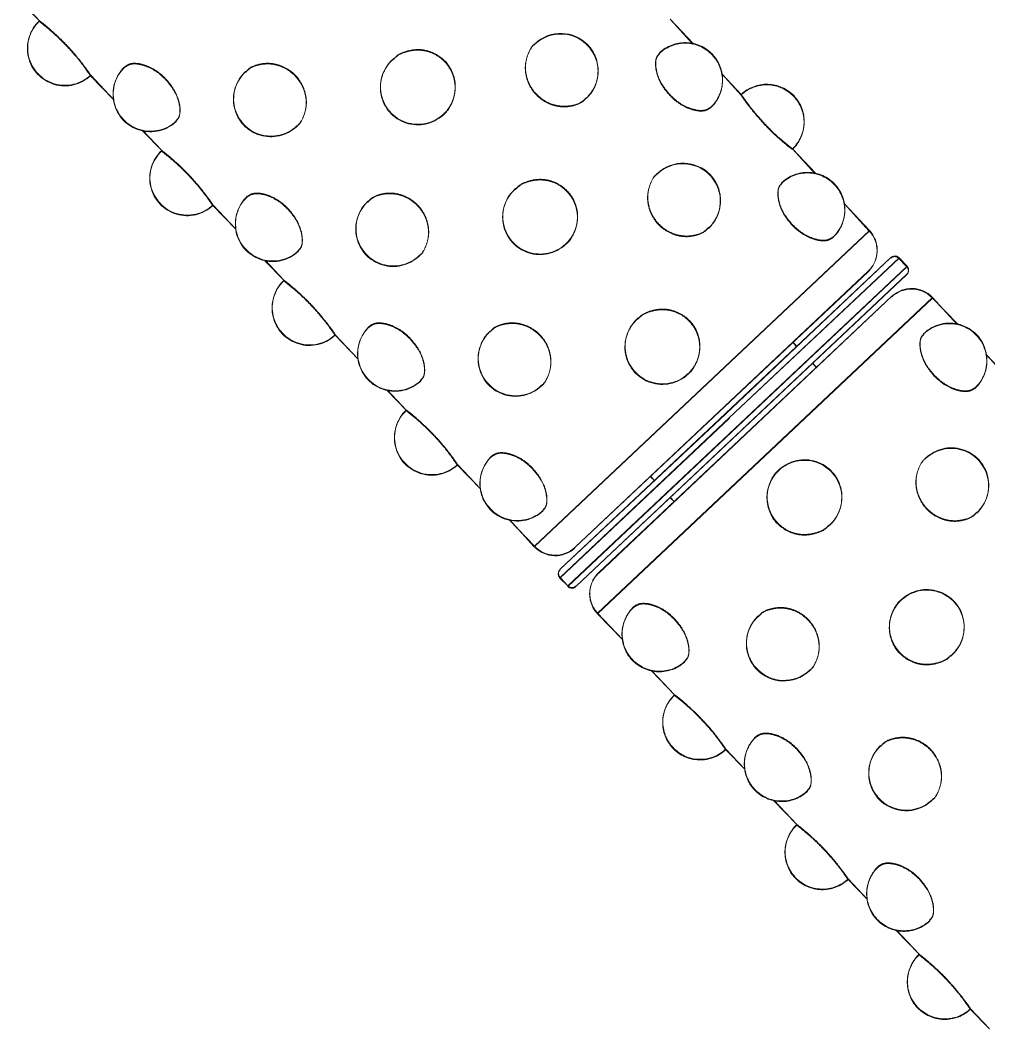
# Model space of a CAD drawing. Header units: millimetres. Extents: x -71377 to 516042, y -145869 to 441446.
# Drawn here: x 217576.1 to 217744.5, y 147113.2 to 147288.5 of the extents above; entities that cross this region are included whole.
import ezdxf

# ---------------------------------------------------------------- set-up
doc = ezdxf.new("R2010")
doc.units = ezdxf.units.MM
doc.header["$LTSCALE"] = 1000
doc.linetypes.add('IMPORT-DASHEDX2 _4_', pattern=[152.4, 101.6, -50.8])
doc.layers.add('05', color=5, linetype='IMPORT-DASHEDX2 _4_', lineweight=5)
doc.layers.add('조경라인_dwg', color=8, linetype='Continuous', lineweight=5)

# ---------------------------------------------------------------- blocks, each defined once
blk = doc.blocks.new('조경라인_dwg-6847807-지반층 배치도')
at = {"layer": '05', "flags": 128}
for points in [[(217576.14, 147291.85), (217579.48, 147288.45), (217576.17, 147291.96)], [(217693.1, 147284.39), (217689.14, 147288.74), (217693.13, 147284.5)], [(217588.36, 147278.88), (217592.39, 147274.75), (217588.4, 147278.99)], [(217701.45, 147275.53), (217698.18, 147279.15), (217701.48, 147275.64)], [(217597.4, 147269.29), (217600.74, 147265.89), (217597.43, 147269.4)], [(217714.36, 147261.83), (217710.4, 147266.18), (217714.39, 147261.94)], [(217609.63, 147256.32), (217613.65, 147252.19), (217609.66, 147256.43)], [(217661.22, 147201.72), (217665.52, 147197.01), (217723.74, 147251.88), (217719.44, 147256.59), (217723.77, 147251.99), (217665.55, 147197.12), (217661.19, 147201.61)], [(217618.66, 147246.73), (217622, 147243.33), (217618.7, 147246.84)], [(217671.36, 147190.23), (217730.31, 147245.78), (217728.94, 147247.24), (217699.46, 147219.46), (217728.91, 147247.12), (217730.28, 147245.67), (217671.33, 147190.11)], [(217723.53, 147244.81), (217672.62, 147196.91), (217723.56, 147244.92)], [(217730.24, 147244.26), (217672.78, 147190.18), (217730.27, 147244.37)], [(217739.08, 147235.74), (217734.72, 147240.23), (217676.5, 147185.36), (217680.86, 147180.88), (217676.53, 147185.48), (217734.75, 147240.34), (217739.05, 147235.63)], [(217676.71, 147192.43), (217727.68, 147240.55), (217676.74, 147192.54)], [(217630.89, 147233.76), (217634.91, 147229.63), (217630.92, 147233.87)], [(217711.12, 147231.73), (217710.46, 147232.57), (217711.15, 147231.85)], [(217714.55, 147228.1), (217713.89, 147228.94), (217714.58, 147228.21)], [(217748.09, 147226.04), (217744.13, 147230.39), (217748.12, 147226.15)], [(217639.93, 147224.17), (217643.26, 147220.77), (217639.96, 147224.28)], [(217699.43, 147219.35), (217669.96, 147191.57), (217671.36, 147190.23), (217669.99, 147191.68), (217699.46, 147219.46)], [(217652.15, 147211.2), (217656.17, 147207.07), (217652.18, 147211.31)], [(217685.69, 147209.14), (217686.41, 147208.53), (217685.72, 147209.26)], [(217689.12, 147205.5), (217689.84, 147204.89), (217689.15, 147205.62)], [(217685.88, 147175.41), (217689.9, 147171.28), (217685.91, 147175.52)], [(217698.79, 147161.71), (217702.12, 147158.32), (217698.82, 147161.82)], [(217707.14, 147152.85), (217711.16, 147148.72), (217707.17, 147152.96)], [(217720.05, 147139.15), (217723.39, 147135.76), (217720.08, 147139.26)], [(217728.4, 147130.29), (217732.42, 147126.16), (217728.43, 147130.4)], [(217741.31, 147116.59), (217744.65, 147113.2), (217741.34, 147116.7)]]:
    blk.add_lwpolyline(points, dxfattribs=at)
blk.add_lwpolyline([(217698.75, 147220.08), (217727.52, 147247.28), (217698.78, 147220.19), (217670.03, 147193.1)], close=True, dxfattribs=at)
at = {"layer": '05'}
for centre, radius, start, end in [((217583.91, 147283.61), 6.5, 133.2337, 313.3112), ((217583.94, 147283.72), 6.5, 133.2337, 313.3112), ((217670.09, 147279.64), 6.5, 43.3028, 132.8316), ((217670.12, 147279.75), 6.5, 43.3028, 132.8316), ((217670.09, 147279.64), 6.5, 313.2917, 43.3028), ((217670.12, 147279.75), 6.5, 313.2917, 43.3028), ((217691.72, 147278.04), 6.5, 43.3028, 133.482), ((217691.75, 147278.15), 6.5, 43.3028, 133.482), ((217645.25, 147276.84), 6.5, 130.3975, 312.5379), ((217645.28, 147276.95), 6.5, 130.3975, 312.5379), ((217645.28, 147276.95), 6.5, 312.5379, 43.3028), ((217691.72, 147278.04), 6.5, 313.2439, 43.3028), ((217691.75, 147278.15), 6.5, 313.2439, 43.3028), ((217598.78, 147275.64), 6.5, 133.1624, 313.5434), ((217598.81, 147275.75), 6.5, 133.1624, 313.5434), ((217619.75, 147274.88), 6.5, 133.1087, 313.1395), ((217645.25, 147276.84), 6.5, 312.5379, 43.3028), ((217619.72, 147274.77), 6.5, 133.1087, 313.1395), ((217705.91, 147270.8), 6.5, 43.3028, 133.463), ((217705.94, 147270.91), 6.5, 43.3028, 133.463), ((217705.91, 147270.8), 6.5, 313.2848, 43.3028), ((217705.94, 147270.91), 6.5, 313.2848, 43.3028), ((217605.17, 147261.05), 6.5, 133.2337, 313.3112), ((217605.2, 147261.16), 6.5, 133.2337, 313.3112), ((217691.35, 147257.08), 6.5, 43.3028, 132.8316), ((217691.39, 147257.19), 6.5, 43.3028, 132.8316), ((217713.01, 147255.59), 6.5, 43.3028, 133.482), ((217691.35, 147257.08), 6.5, 313.2917, 43.3028), ((217691.39, 147257.19), 6.5, 313.2917, 43.3028), ((217712.98, 147255.48), 6.5, 43.3028, 133.482), ((217666.51, 147254.28), 6.5, 130.3975, 312.5379), ((217666.54, 147254.39), 6.5, 130.3975, 312.5379), ((217666.51, 147254.28), 6.5, 312.5379, 43.3028), ((217666.54, 147254.39), 6.5, 312.5379, 43.3028), ((217712.98, 147255.48), 6.5, 313.2439, 43.3028), ((217713.01, 147255.59), 6.5, 313.2439, 43.3028), ((217620.04, 147253.08), 6.5, 133.1624, 313.5434), ((217620.07, 147253.19), 6.5, 133.1624, 313.5434), ((217640.98, 147252.21), 6.5, 133.1087, 313.1395), ((217641.02, 147252.32), 6.5, 133.1087, 313.1395), ((217720.1, 147248.45), 5, 313.3028, 43.3028), ((217720.13, 147248.56), 5, 313.3028, 43.3028), ((217728.18, 147246.44), 1, 43.3028, 133.3028), ((217728.21, 147246.55), 1, 43.3028, 133.3028), ((217729.55, 147244.98), 1, 313.3028, 43.3028), ((217729.58, 147245.1), 1, 313.3028, 43.3028), ((217626.43, 147238.49), 6.5, 133.2337, 313.3112), ((217626.46, 147238.6), 6.5, 133.2337, 313.3112), ((217731.08, 147236.8), 5, 43.3028, 133.3028), ((217731.11, 147236.91), 5, 43.3028, 133.3028), ((217687.77, 147231.72), 6.5, 130.3975, 312.5379), ((217687.8, 147231.83), 6.5, 130.3975, 312.5379), ((217687.77, 147231.72), 6.5, 312.5379, 43.3028), ((217687.8, 147231.83), 6.5, 312.5379, 43.3028), ((217737.67, 147229.28), 6.5, 313.1624, 133.5434), ((217737.71, 147229.39), 6.5, 313.1624, 133.5434), ((217641.3, 147230.52), 6.5, 133.1624, 313.5434), ((217641.33, 147230.63), 6.5, 133.1624, 313.5434), ((217662.24, 147229.65), 6.5, 133.1087, 313.1395), ((217662.28, 147229.76), 6.5, 133.1087, 313.1395), ((217647.69, 147215.93), 6.5, 133.2337, 313.3112), ((217647.72, 147216.04), 6.5, 133.2337, 313.3112), ((217737.99, 147207.59), 6.5, 313.1087, 133.1395), ((217738.02, 147207.71), 6.5, 313.1087, 133.1395), ((217662.56, 147207.96), 6.5, 133.1624, 313.5434), ((217662.6, 147208.07), 6.5, 133.1624, 313.5434), ((217712.46, 147205.52), 6.5, 310.3975, 132.5379), ((217712.5, 147205.63), 6.5, 310.3975, 132.5379), ((217712.46, 147205.52), 6.5, 132.5379, 223.3028), ((217712.5, 147205.63), 6.5, 132.5379, 223.3028), ((217669.16, 147200.44), 5, 223.3028, 313.3028), ((217669.19, 147200.55), 5, 223.3028, 313.3028), ((217670.69, 147192.26), 1, 133.3028, 223.3028), ((217670.72, 147192.37), 1, 133.3028, 223.3028), ((217680.13, 147188.79), 5, 133.3028, 223.3028), ((217680.17, 147188.9), 5, 133.3028, 223.3028), ((217672.09, 147190.91), 1, 223.3028, 313.3028), ((217672.06, 147190.8), 1, 223.3028, 313.3028), ((217733.73, 147182.96), 6.5, 310.3975, 132.5379), ((217733.76, 147183.07), 6.5, 310.3975, 132.5379), ((217733.73, 147182.96), 6.5, 132.5379, 223.3028), ((217733.76, 147183.07), 6.5, 132.5379, 223.3028), ((217687.25, 147181.76), 6.5, 133.2439, 223.3028), ((217687.29, 147181.87), 6.5, 133.2439, 223.3028), ((217708.88, 147180.16), 6.5, 133.2917, 223.3028), ((217708.91, 147180.27), 6.5, 133.2917, 223.3028), ((217687.25, 147181.76), 6.5, 223.3028, 313.482), ((217687.29, 147181.87), 6.5, 223.3028, 313.482), ((217708.88, 147180.16), 6.5, 223.3028, 312.8316), ((217708.91, 147180.27), 6.5, 223.3028, 312.8316), ((217694.33, 147166.44), 6.5, 133.2848, 223.3028), ((217694.36, 147166.55), 6.5, 133.2848, 223.3028), ((217708.52, 147159.2), 6.5, 133.2439, 223.3028), ((217708.55, 147159.31), 6.5, 133.2439, 223.3028), ((217694.36, 147166.55), 6.5, 223.3028, 313.463), ((217730.14, 147157.6), 6.5, 133.2917, 223.3028), ((217730.18, 147157.71), 6.5, 133.2917, 223.3028), ((217694.33, 147166.44), 6.5, 223.3028, 313.463), ((217708.52, 147159.2), 6.5, 223.3028, 313.482), ((217708.55, 147159.31), 6.5, 223.3028, 313.482), ((217730.14, 147157.6), 6.5, 223.3028, 312.8316), ((217730.18, 147157.71), 6.5, 223.3028, 312.8316), ((217715.59, 147143.88), 6.5, 133.2848, 223.3028), ((217715.62, 147143.99), 6.5, 133.2848, 223.3028), ((217729.78, 147136.64), 6.5, 133.2439, 223.3028), ((217729.81, 147136.75), 6.5, 133.2439, 223.3028), ((217715.59, 147143.88), 6.5, 223.3028, 313.463), ((217715.62, 147143.99), 6.5, 223.3028, 313.463), ((217729.81, 147136.75), 6.5, 223.3028, 313.482), ((217729.78, 147136.64), 6.5, 223.3028, 313.482), ((217736.85, 147121.32), 6.5, 133.2848, 223.3028), ((217736.88, 147121.43), 6.5, 133.2848, 223.3028), ((217736.85, 147121.32), 6.5, 223.3028, 313.463), ((217736.88, 147121.43), 6.5, 223.3028, 313.463)]:
    blk.add_arc(centre, radius, start, end, dxfattribs=at)
for points, knots in [([(217579.54, 147288.4), (217579.53, 147288.41), (217579.45, 147288.47), (217579.92, 147288.11), (217580.89, 147287.34), (217582.25, 147286.15), (217583.79, 147284.67), (217585.3, 147283.04), (217586.61, 147281.46), (217587.62, 147280.1), (217588.21, 147279.26), (217588.46, 147278.89), (217588.39, 147278.99), (217588.39, 147279)], [0, 0, 0, 0, 0.035456, 0.141436, 0.247664, 0.35461, 0.461928, 0.569063, 0.67605, 0.783254, 0.890544, 0.997322, 1, 1, 1, 1]), ([(217579.51, 147288.29), (217579.49, 147288.3), (217579.42, 147288.36), (217579.89, 147288), (217580.85, 147287.22), (217582.22, 147286.03), (217583.75, 147284.56), (217585.26, 147282.93), (217586.58, 147281.35), (217587.59, 147279.99), (217588.18, 147279.15), (217588.43, 147278.78), (217588.36, 147278.88), (217588.36, 147278.89)], [0, 0, 0, 0, 0.035456, 0.141436, 0.247664, 0.35461, 0.461928, 0.569063, 0.67605, 0.783254, 0.890544, 0.997322, 1, 1, 1, 1]), ([(217641.08, 147281.75), (217641.16, 147281.85), (217641.73, 147282.48), (217643.25, 147283.11), (217645.39, 147283.46), (217647.56, 147283.03), (217649.48, 147281.91), (217650.92, 147280.22), (217651.73, 147278.16), (217651.82, 147275.94), (217651.12, 147273.88), (217650.31, 147272.52), (217649.67, 147272.09), (217649.63, 147272.06)], [0, 0, 0, 0, 0.01932, 0.126578, 0.234089, 0.342324, 0.450936, 0.559364, 0.667642, 0.776139, 0.884725, 0.99279, 1, 1, 1, 1]), ([(217641.11, 147281.86), (217641.2, 147281.96), (217641.77, 147282.59), (217643.28, 147283.22), (217645.42, 147283.57), (217647.59, 147283.14), (217649.51, 147282.02), (217650.95, 147280.34), (217651.76, 147278.28), (217651.85, 147276.05), (217651.16, 147273.99), (217650.34, 147272.63), (217649.7, 147272.2), (217649.66, 147272.18)], [0, 0, 0, 0, 0.01932, 0.126578, 0.234089, 0.342324, 0.450936, 0.559364, 0.667642, 0.776139, 0.884725, 0.99279, 1, 1, 1, 1]), ([(217674.49, 147274.96), (217674.35, 147274.8), (217673.82, 147274.18), (217672.35, 147273.59), (217670.31, 147273.36), (217668.2, 147273.84), (217666.31, 147274.98), (217664.86, 147276.67), (217664.02, 147278.7), (217663.86, 147280.85), (217664.42, 147282.79), (217665.1, 147284.03), (217665.66, 147284.37), (217665.69, 147284.39)], [0, 0, 0, 0, 0.0350087, 0.1406994, 0.2466396, 0.3532935, 0.4603193, 0.5671628, 0.6738592, 0.7807709, 0.8877713, 0.9942564, 1, 1, 1, 1]), ([(217674.52, 147275.07), (217674.38, 147274.91), (217673.85, 147274.29), (217672.38, 147273.7), (217670.34, 147273.47), (217668.23, 147273.96), (217666.34, 147275.1), (217664.89, 147276.78), (217664.05, 147278.81), (217663.89, 147280.96), (217664.45, 147282.9), (217665.14, 147284.14), (217665.69, 147284.49), (217665.72, 147284.5)], [0, 0, 0, 0, 0.0350087, 0.1406994, 0.2466396, 0.3532935, 0.4603193, 0.5671628, 0.6738592, 0.7807709, 0.8877713, 0.9942564, 1, 1, 1, 1]), ([(217689.03, 147275.5), (217688.56, 147276.06), (217687.63, 147277.19), (217686.8, 147279.09), (217686.51, 147280.81), (217686.69, 147282.12), (217687.13, 147282.53), (217687.31, 147282.7)], [0, 0, 0, 0, 0.214514, 0.429014, 0.643862, 0.858483, 1, 1, 1, 1]), ([(217689.06, 147275.61), (217688.6, 147276.18), (217687.66, 147277.3), (217686.83, 147279.2), (217686.55, 147280.93), (217686.72, 147282.23), (217687.16, 147282.65), (217687.34, 147282.81)], [0, 0, 0, 0, 0.214514, 0.429014, 0.643862, 0.858483, 1, 1, 1, 1]), ([(217594.34, 147280.37), (217594.64, 147280.57), (217595.26, 147280.98), (217596.79, 147280.95), (217598.55, 147280.39), (217600.2, 147279.41), (217601.1, 147278.54), (217601.47, 147278.18)], [0, 0, 0, 0, 0.204872, 0.417468, 0.631347, 0.84637, 1, 1, 1, 1]), ([(217594.37, 147280.48), (217594.67, 147280.68), (217595.29, 147281.09), (217596.82, 147281.06), (217598.58, 147280.5), (217600.23, 147279.52), (217601.13, 147278.65), (217601.5, 147278.29)], [0, 0, 0, 0, 0.204872, 0.417468, 0.631347, 0.84637, 1, 1, 1, 1]), ([(217615.34, 147279.46), (217615.47, 147279.61), (217616, 147280.23), (217617.47, 147280.81), (217619.5, 147281.05), (217621.62, 147280.56), (217623.5, 147279.42), (217624.95, 147277.74), (217625.79, 147275.71), (217625.96, 147273.55), (217625.39, 147271.62), (217624.72, 147270.39), (217624.18, 147270.04), (217624.16, 147270.03)], [0, 0, 0, 0, 0.0342897, 0.140274, 0.2465074, 0.3534563, 0.4607783, 0.5679173, 0.6749089, 0.7821161, 0.8894127, 0.9961924, 1, 1, 1, 1]), ([(217615.37, 147279.57), (217615.5, 147279.72), (217616.03, 147280.34), (217617.5, 147280.93), (217619.53, 147281.16), (217621.65, 147280.67), (217623.54, 147279.53), (217624.99, 147277.85), (217625.82, 147275.82), (217625.99, 147273.66), (217625.43, 147271.73), (217624.75, 147270.5), (217624.21, 147270.16), (217624.19, 147270.14)], [0, 0, 0, 0, 0.0342897, 0.140274, 0.2465074, 0.3534563, 0.4607783, 0.5679173, 0.6749089, 0.7821161, 0.8894127, 0.9961924, 1, 1, 1, 1]), ([(217601.47, 147278.18), (217601.94, 147277.61), (217602.87, 147276.49), (217603.7, 147274.59), (217603.99, 147272.86), (217603.81, 147271.56), (217603.37, 147271.15), (217603.19, 147270.98)], [0, 0, 0, 0, 0.214547, 0.429077, 0.64396, 0.858612, 1, 1, 1, 1]), ([(217601.5, 147278.29), (217601.97, 147277.73), (217602.9, 147276.6), (217603.73, 147274.7), (217604.02, 147272.98), (217603.84, 147271.67), (217603.4, 147271.26), (217603.22, 147271.09)], [0, 0, 0, 0, 0.214547, 0.429077, 0.64396, 0.858612, 1, 1, 1, 1]), ([(217696.17, 147273.31), (217695.86, 147273.11), (217695.24, 147272.7), (217693.71, 147272.73), (217691.95, 147273.29), (217690.3, 147274.27), (217689.41, 147275.14), (217689.03, 147275.5)], [0, 0, 0, 0, 0.2060291, 0.4183154, 0.6318824, 0.8465929, 1, 1, 1, 1]), ([(217696.2, 147273.42), (217695.89, 147273.22), (217695.28, 147272.81), (217693.74, 147272.84), (217691.98, 147273.4), (217690.33, 147274.38), (217689.44, 147275.25), (217689.06, 147275.61)], [0, 0, 0, 0, 0.2060291, 0.4183154, 0.6318824, 0.8465929, 1, 1, 1, 1]), ([(217705.52, 147270.43), (217705.03, 147270.97), (217704.05, 147272.05), (217702.84, 147273.58), (217701.97, 147274.77), (217701.5, 147275.46), (217701.5, 147275.46), (217701.5, 147275.46)], [0, 0, 0, 0, 0.2143509, 0.4286887, 0.6433732, 0.8578302, 1, 1, 1, 1]), ([(217705.56, 147270.55), (217705.07, 147271.09), (217704.08, 147272.16), (217702.87, 147273.7), (217702, 147274.88), (217701.53, 147275.57), (217701.53, 147275.57), (217701.53, 147275.57)], [0, 0, 0, 0, 0.2143509, 0.4286887, 0.6433732, 0.8578302, 1, 1, 1, 1]), ([(217710.36, 147266.07), (217710.31, 147266.11), (217710.21, 147266.19), (217709.35, 147266.86), (217708.11, 147267.91), (217706.75, 147269.16), (217705.89, 147270.06), (217705.52, 147270.43)], [0, 0, 0, 0, 0.206804, 0.418885, 0.632242, 0.846743, 1, 1, 1, 1]), ([(217710.39, 147266.18), (217710.34, 147266.22), (217710.24, 147266.3), (217709.38, 147266.97), (217708.15, 147268.02), (217706.78, 147269.27), (217705.92, 147270.17), (217705.56, 147270.55)], [0, 0, 0, 0, 0.206804, 0.418885, 0.632242, 0.846743, 1, 1, 1, 1]), ([(217600.77, 147265.73), (217600.76, 147265.74), (217600.68, 147265.8), (217601.15, 147265.44), (217602.12, 147264.66), (217603.48, 147263.47), (217605.02, 147262), (217606.53, 147260.37), (217607.84, 147258.79), (217608.85, 147257.43), (217609.44, 147256.59), (217609.69, 147256.22), (217609.62, 147256.32), (217609.62, 147256.33)], [0, 0, 0, 0, 0.035456, 0.141436, 0.247664, 0.35461, 0.461928, 0.569063, 0.67605, 0.783254, 0.890544, 0.997322, 1, 1, 1, 1]), ([(217600.81, 147265.84), (217600.79, 147265.85), (217600.72, 147265.91), (217601.19, 147265.55), (217602.15, 147264.78), (217603.52, 147263.59), (217605.05, 147262.11), (217606.56, 147260.48), (217607.87, 147258.9), (217608.89, 147257.54), (217609.48, 147256.7), (217609.72, 147256.33), (217609.65, 147256.43), (217609.65, 147256.44)], [0, 0, 0, 0, 0.035456, 0.141436, 0.247664, 0.35461, 0.461928, 0.569063, 0.67605, 0.783254, 0.890544, 0.997322, 1, 1, 1, 1]), ([(217662.34, 147259.19), (217662.43, 147259.29), (217663, 147259.92), (217664.51, 147260.55), (217666.65, 147260.9), (217668.82, 147260.47), (217670.74, 147259.35), (217672.18, 147257.66), (217672.99, 147255.6), (217673.08, 147253.38), (217672.39, 147251.32), (217671.57, 147249.96), (217670.93, 147249.53), (217670.89, 147249.5)], [0, 0, 0, 0, 0.01932, 0.126578, 0.234089, 0.342324, 0.450937, 0.559364, 0.667642, 0.776139, 0.884725, 0.99279, 1, 1, 1, 1]), ([(217662.37, 147259.3), (217662.46, 147259.4), (217663.03, 147260.03), (217664.54, 147260.66), (217666.68, 147261.01), (217668.86, 147260.58), (217670.77, 147259.46), (217672.21, 147257.78), (217673.02, 147255.72), (217673.11, 147253.49), (217672.42, 147251.43), (217671.6, 147250.07), (217670.96, 147249.64), (217670.92, 147249.62)], [0, 0, 0, 0, 0.01932, 0.126578, 0.234089, 0.342324, 0.450937, 0.559364, 0.667642, 0.776139, 0.884725, 0.99279, 1, 1, 1, 1]), ([(217695.75, 147252.4), (217695.61, 147252.24), (217695.08, 147251.62), (217693.61, 147251.03), (217691.57, 147250.8), (217689.46, 147251.28), (217687.57, 147252.42), (217686.12, 147254.11), (217685.28, 147256.14), (217685.12, 147258.29), (217685.68, 147260.23), (217686.37, 147261.47), (217686.92, 147261.81), (217686.95, 147261.83)], [0, 0, 0, 0, 0.035009, 0.140699, 0.24664, 0.353293, 0.460319, 0.567163, 0.673859, 0.780771, 0.887771, 0.994256, 1, 1, 1, 1]), ([(217695.78, 147252.51), (217695.65, 147252.35), (217695.11, 147251.73), (217693.64, 147251.14), (217691.61, 147250.91), (217689.49, 147251.4), (217687.6, 147252.54), (217686.15, 147254.22), (217685.32, 147256.25), (217685.15, 147258.4), (217685.71, 147260.34), (217686.4, 147261.58), (217686.95, 147261.93), (217686.98, 147261.94)], [0, 0, 0, 0, 0.035009, 0.140699, 0.24664, 0.353293, 0.460319, 0.567163, 0.673859, 0.780771, 0.887771, 0.994256, 1, 1, 1, 1]), ([(217615.63, 147257.92), (217615.94, 147258.12), (217616.55, 147258.53), (217618.09, 147258.5), (217619.84, 147257.94), (217621.49, 147256.96), (217622.39, 147256.09), (217622.76, 147255.73)], [0, 0, 0, 0, 0.204872, 0.417467, 0.631347, 0.84637, 1, 1, 1, 1]), ([(217636.63, 147257.01), (217636.76, 147257.16), (217637.3, 147257.78), (217638.76, 147258.37), (217640.8, 147258.6), (217642.91, 147258.11), (217644.8, 147256.97), (217646.25, 147255.29), (217647.09, 147253.26), (217647.25, 147251.1), (217646.69, 147249.17), (217646.01, 147247.94), (217645.47, 147247.6), (217645.45, 147247.58)], [0, 0, 0, 0, 0.03429, 0.140274, 0.246507, 0.353456, 0.460778, 0.567917, 0.674909, 0.782116, 0.889413, 0.996192, 1, 1, 1, 1]), ([(217710.29, 147252.94), (217709.83, 147253.5), (217708.89, 147254.63), (217708.06, 147256.53), (217707.78, 147258.25), (217707.95, 147259.56), (217708.39, 147259.97), (217708.57, 147260.14)], [0, 0, 0, 0, 0.214514, 0.429014, 0.643862, 0.858483, 1, 1, 1, 1]), ([(217710.32, 147253.05), (217709.86, 147253.62), (217708.92, 147254.74), (217708.1, 147256.64), (217707.81, 147258.37), (217707.98, 147259.67), (217708.43, 147260.09), (217708.6, 147260.25)], [0, 0, 0, 0, 0.214514, 0.429014, 0.643862, 0.858483, 1, 1, 1, 1]), ([(217615.6, 147257.81), (217615.9, 147258.01), (217616.52, 147258.42), (217618.05, 147258.39), (217619.81, 147257.83), (217621.46, 147256.85), (217622.36, 147255.98), (217622.73, 147255.62)], [0, 0, 0, 0, 0.204872, 0.417467, 0.631347, 0.84637, 1, 1, 1, 1]), ([(217636.6, 147256.9), (217636.73, 147257.05), (217637.26, 147257.67), (217638.73, 147258.25), (217640.76, 147258.49), (217642.88, 147258), (217644.77, 147256.86), (217646.21, 147255.18), (217647.05, 147253.15), (217647.22, 147250.99), (217646.66, 147249.06), (217645.98, 147247.83), (217645.44, 147247.48), (217645.42, 147247.47)], [0, 0, 0, 0, 0.03429, 0.140274, 0.246507, 0.353456, 0.460778, 0.567917, 0.674909, 0.782116, 0.889413, 0.996192, 1, 1, 1, 1]), ([(217622.73, 147255.62), (217623.2, 147255.05), (217624.13, 147253.93), (217624.96, 147252.03), (217625.25, 147250.3), (217625.07, 147249), (217624.63, 147248.59), (217624.45, 147248.42)], [0, 0, 0, 0, 0.214547, 0.429077, 0.64396, 0.858612, 1, 1, 1, 1]), ([(217622.76, 147255.73), (217623.23, 147255.17), (217624.16, 147254.04), (217624.99, 147252.14), (217625.28, 147250.42), (217625.1, 147249.11), (217624.66, 147248.7), (217624.49, 147248.53)], [0, 0, 0, 0, 0.214547, 0.429077, 0.64396, 0.858612, 1, 1, 1, 1]), ([(217717.43, 147250.75), (217717.12, 147250.55), (217716.51, 147250.14), (217714.97, 147250.17), (217713.21, 147250.73), (217711.56, 147251.71), (217710.67, 147252.58), (217710.29, 147252.94)], [0, 0, 0, 0, 0.206029, 0.418315, 0.631882, 0.846593, 1, 1, 1, 1]), ([(217717.46, 147250.86), (217717.16, 147250.66), (217716.54, 147250.25), (217715, 147250.28), (217713.24, 147250.84), (217711.6, 147251.82), (217710.7, 147252.69), (217710.32, 147253.05)], [0, 0, 0, 0, 0.206029, 0.418315, 0.631882, 0.846593, 1, 1, 1, 1]), ([(217622.04, 147243.17), (217622.02, 147243.18), (217621.95, 147243.24), (217622.42, 147242.88), (217623.38, 147242.1), (217624.75, 147240.91), (217626.28, 147239.44), (217627.79, 147237.81), (217629.1, 147236.23), (217630.12, 147234.87), (217630.71, 147234.03), (217630.95, 147233.66), (217630.88, 147233.76), (217630.88, 147233.77)], [0, 0, 0, 0, 0.0354555, 0.1414363, 0.2476642, 0.3546095, 0.4619275, 0.569063, 0.67605, 0.7832536, 0.8905441, 0.9973218, 1, 1, 1, 1]), ([(217622.07, 147243.28), (217622.05, 147243.29), (217621.98, 147243.35), (217622.45, 147242.99), (217623.41, 147242.22), (217624.78, 147241.03), (217626.31, 147239.55), (217627.82, 147237.92), (217629.13, 147236.34), (217630.15, 147234.98), (217630.74, 147234.14), (217630.98, 147233.77), (217630.91, 147233.88), (217630.91, 147233.88)], [0, 0, 0, 0, 0.0354555, 0.1414363, 0.2476642, 0.3546095, 0.4619275, 0.569063, 0.67605, 0.7832536, 0.8905441, 0.9973218, 1, 1, 1, 1]), ([(217683.6, 147236.63), (217683.69, 147236.73), (217684.26, 147237.36), (217685.77, 147237.99), (217687.91, 147238.34), (217690.09, 147237.91), (217692, 147236.79), (217693.44, 147235.1), (217694.25, 147233.04), (217694.34, 147230.82), (217693.65, 147228.76), (217692.83, 147227.4), (217692.19, 147226.97), (217692.15, 147226.94)], [0, 0, 0, 0, 0.01932, 0.126578, 0.234089, 0.342324, 0.450936, 0.559364, 0.667642, 0.776139, 0.884725, 0.99279, 1, 1, 1, 1]), ([(217683.63, 147236.74), (217683.72, 147236.84), (217684.29, 147237.47), (217685.8, 147238.1), (217687.94, 147238.45), (217690.12, 147238.02), (217692.03, 147236.9), (217693.48, 147235.22), (217694.28, 147233.16), (217694.37, 147230.93), (217693.68, 147228.87), (217692.87, 147227.51), (217692.22, 147227.08), (217692.18, 147227.06)], [0, 0, 0, 0, 0.01932, 0.126578, 0.234089, 0.342324, 0.450936, 0.559364, 0.667642, 0.776139, 0.884725, 0.99279, 1, 1, 1, 1]), ([(217636.86, 147235.25), (217637.17, 147235.45), (217637.78, 147235.86), (217639.32, 147235.83), (217641.07, 147235.27), (217642.72, 147234.29), (217643.62, 147233.42), (217643.99, 147233.06)], [0, 0, 0, 0, 0.204872, 0.417468, 0.631347, 0.846369, 1, 1, 1, 1]), ([(217636.89, 147235.36), (217637.2, 147235.56), (217637.81, 147235.97), (217639.35, 147235.94), (217641.11, 147235.38), (217642.75, 147234.4), (217643.65, 147233.53), (217644.02, 147233.17)], [0, 0, 0, 0, 0.204872, 0.417468, 0.631347, 0.846369, 1, 1, 1, 1]), ([(217657.86, 147234.34), (217657.99, 147234.49), (217658.53, 147235.11), (217659.99, 147235.69), (217662.03, 147235.93), (217664.14, 147235.44), (217666.03, 147234.3), (217667.48, 147232.62), (217668.32, 147230.59), (217668.48, 147228.43), (217667.92, 147226.5), (217667.24, 147225.27), (217666.7, 147224.92), (217666.68, 147224.91)], [0, 0, 0, 0, 0.03429, 0.140274, 0.246507, 0.353456, 0.460778, 0.567917, 0.674909, 0.782116, 0.889413, 0.996192, 1, 1, 1, 1]), ([(217657.89, 147234.45), (217658.02, 147234.6), (217658.56, 147235.22), (217660.02, 147235.81), (217662.06, 147236.04), (217664.17, 147235.55), (217666.06, 147234.41), (217667.51, 147232.73), (217668.35, 147230.7), (217668.51, 147228.54), (217667.95, 147226.61), (217667.27, 147225.38), (217666.73, 147225.04), (217666.71, 147225.02)], [0, 0, 0, 0, 0.03429, 0.140274, 0.246507, 0.353456, 0.460778, 0.567917, 0.674909, 0.782116, 0.889413, 0.996192, 1, 1, 1, 1]), ([(217735.02, 147226.86), (217734.55, 147227.42), (217733.61, 147228.54), (217732.79, 147230.44), (217732.5, 147232.17), (217732.67, 147233.47), (217733.12, 147233.89), (217733.29, 147234.05)], [0, 0, 0, 0, 0.214546, 0.429078, 0.643959, 0.858612, 1, 1, 1, 1]), ([(217643.99, 147233.06), (217644.46, 147232.49), (217645.39, 147231.37), (217646.22, 147229.47), (217646.51, 147227.74), (217646.33, 147226.44), (217645.89, 147226.03), (217645.72, 147225.86)], [0, 0, 0, 0, 0.214547, 0.429077, 0.64396, 0.858612, 1, 1, 1, 1]), ([(217644.02, 147233.17), (217644.49, 147232.61), (217645.42, 147231.48), (217646.25, 147229.58), (217646.54, 147227.86), (217646.37, 147226.55), (217645.92, 147226.14), (217645.75, 147225.97)], [0, 0, 0, 0, 0.214547, 0.429077, 0.64396, 0.858612, 1, 1, 1, 1]), ([(217734.98, 147226.74), (217734.52, 147227.31), (217733.58, 147228.43), (217732.76, 147230.33), (217732.47, 147232.06), (217732.64, 147233.36), (217733.08, 147233.77), (217733.26, 147233.94)], [0, 0, 0, 0, 0.214546, 0.429078, 0.643959, 0.858612, 1, 1, 1, 1]), ([(217742.11, 147224.55), (217741.81, 147224.35), (217741.19, 147223.94), (217739.66, 147223.97), (217737.9, 147224.53), (217736.26, 147225.51), (217735.36, 147226.38), (217734.98, 147226.74)], [0, 0, 0, 0, 0.204873, 0.417468, 0.631346, 0.846369, 1, 1, 1, 1]), ([(217742.14, 147224.66), (217741.84, 147224.46), (217741.22, 147224.05), (217739.69, 147224.08), (217737.93, 147224.64), (217736.29, 147225.62), (217735.39, 147226.49), (217735.02, 147226.86)], [0, 0, 0, 0, 0.204873, 0.417468, 0.631346, 0.846369, 1, 1, 1, 1]), ([(217643.3, 147220.61), (217643.28, 147220.62), (217643.21, 147220.68), (217643.68, 147220.32), (217644.64, 147219.54), (217646.01, 147218.35), (217647.54, 147216.88), (217649.05, 147215.25), (217650.36, 147213.67), (217651.38, 147212.31), (217651.97, 147211.47), (217652.21, 147211.1), (217652.14, 147211.2), (217652.14, 147211.21)], [0, 0, 0, 0, 0.035456, 0.141436, 0.247664, 0.35461, 0.461928, 0.569063, 0.67605, 0.783254, 0.890544, 0.997322, 1, 1, 1, 1]), ([(217643.33, 147220.72), (217643.31, 147220.73), (217643.24, 147220.79), (217643.71, 147220.43), (217644.67, 147219.66), (217646.04, 147218.47), (217647.57, 147216.99), (217649.08, 147215.36), (217650.39, 147213.78), (217651.41, 147212.42), (217652, 147211.58), (217652.24, 147211.21), (217652.18, 147211.32), (217652.17, 147211.32)], [0, 0, 0, 0, 0.035456, 0.141436, 0.247664, 0.35461, 0.461928, 0.569063, 0.67605, 0.783254, 0.890544, 0.997322, 1, 1, 1, 1]), ([(217658.12, 147212.69), (217658.43, 147212.89), (217659.04, 147213.3), (217660.58, 147213.27), (217662.34, 147212.71), (217663.98, 147211.73), (217664.88, 147210.86), (217665.25, 147210.5)], [0, 0, 0, 0, 0.204872, 0.417468, 0.631346, 0.846369, 1, 1, 1, 1]), ([(217658.16, 147212.8), (217658.46, 147213), (217659.08, 147213.41), (217660.61, 147213.38), (217662.37, 147212.82), (217664.01, 147211.84), (217664.91, 147210.97), (217665.29, 147210.61)], [0, 0, 0, 0, 0.204872, 0.417468, 0.631346, 0.846369, 1, 1, 1, 1]), ([(217742.38, 147202.9), (217742.25, 147202.75), (217741.71, 147202.13), (217740.24, 147201.54), (217738.21, 147201.31), (217736.1, 147201.8), (217734.21, 147202.94), (217732.76, 147204.62), (217731.92, 147206.65), (217731.75, 147208.81), (217732.32, 147210.74), (217732.99, 147211.97), (217733.54, 147212.32), (217733.56, 147212.33)], [0, 0, 0, 0, 0.03429, 0.140273, 0.246506, 0.353455, 0.460777, 0.567917, 0.674909, 0.782116, 0.889413, 0.996192, 1, 1, 1, 1]), ([(217742.41, 147203.01), (217742.28, 147202.86), (217741.74, 147202.24), (217740.28, 147201.66), (217738.24, 147201.42), (217736.13, 147201.91), (217734.24, 147203.05), (217732.79, 147204.73), (217731.95, 147206.76), (217731.79, 147208.92), (217732.35, 147210.85), (217733.03, 147212.08), (217733.57, 147212.43), (217733.59, 147212.44)], [0, 0, 0, 0, 0.03429, 0.140273, 0.246506, 0.353455, 0.460777, 0.567917, 0.674909, 0.782116, 0.889413, 0.996192, 1, 1, 1, 1]), ([(217665.25, 147210.5), (217665.72, 147209.93), (217666.65, 147208.81), (217667.48, 147206.91), (217667.77, 147205.18), (217667.6, 147203.88), (217667.15, 147203.47), (217666.98, 147203.3)], [0, 0, 0, 0, 0.214547, 0.429077, 0.64396, 0.858612, 1, 1, 1, 1]), ([(217665.29, 147210.61), (217665.75, 147210.05), (217666.69, 147208.92), (217667.51, 147207.02), (217667.8, 147205.3), (217667.63, 147203.99), (217667.18, 147203.58), (217667.01, 147203.41)], [0, 0, 0, 0, 0.214547, 0.429077, 0.64396, 0.858612, 1, 1, 1, 1]), ([(217716.64, 147200.61), (217716.55, 147200.51), (217715.98, 147199.88), (217714.47, 147199.25), (217712.33, 147198.9), (217710.15, 147199.33), (217708.24, 147200.45), (217706.79, 147202.14), (217705.99, 147204.19), (217705.89, 147206.42), (217706.59, 147208.48), (217707.4, 147209.84), (217708.05, 147210.27), (217708.09, 147210.3)], [0, 0, 0, 0, 0.01932, 0.126578, 0.234089, 0.342324, 0.450936, 0.559364, 0.667642, 0.776139, 0.884725, 0.99279, 1, 1, 1, 1]), ([(217716.67, 147200.72), (217716.58, 147200.62), (217716.01, 147199.99), (217714.5, 147199.36), (217712.36, 147199.01), (217710.18, 147199.44), (217708.27, 147200.56), (217706.83, 147202.25), (217706.02, 147204.31), (217705.93, 147206.53), (217706.62, 147208.6), (217707.44, 147209.95), (217708.08, 147210.38), (217708.12, 147210.41)], [0, 0, 0, 0, 0.01932, 0.126578, 0.234089, 0.342324, 0.450936, 0.559364, 0.667642, 0.776139, 0.884725, 0.99279, 1, 1, 1, 1]), ([(217682.81, 147186.49), (217683.11, 147186.69), (217683.73, 147187.1), (217685.27, 147187.07), (217687.03, 147186.51), (217688.67, 147185.53), (217689.57, 147184.66), (217689.94, 147184.3)], [0, 0, 0, 0, 0.2060277, 0.4183141, 0.6318823, 0.8465929, 1, 1, 1, 1]), ([(217682.84, 147186.6), (217683.14, 147186.8), (217683.76, 147187.21), (217685.3, 147187.18), (217687.06, 147186.63), (217688.7, 147185.64), (217689.6, 147184.77), (217689.98, 147184.41)], [0, 0, 0, 0, 0.2060277, 0.4183141, 0.6318823, 0.8465929, 1, 1, 1, 1]), ([(217737.9, 147178.05), (217737.81, 147177.95), (217737.24, 147177.32), (217735.73, 147176.69), (217733.59, 147176.34), (217731.41, 147176.77), (217729.5, 147177.89), (217728.06, 147179.58), (217727.25, 147181.63), (217727.16, 147183.86), (217727.85, 147185.92), (217728.67, 147187.28), (217729.31, 147187.71), (217729.35, 147187.74)], [0, 0, 0, 0, 0.01932, 0.126578, 0.234089, 0.342324, 0.450937, 0.559364, 0.667642, 0.776139, 0.884725, 0.99279, 1, 1, 1, 1]), ([(217737.93, 147178.16), (217737.84, 147178.06), (217737.27, 147177.43), (217735.76, 147176.8), (217733.62, 147176.45), (217731.44, 147176.88), (217729.53, 147178), (217728.09, 147179.69), (217727.28, 147181.75), (217727.19, 147183.97), (217727.88, 147186.04), (217728.7, 147187.39), (217729.34, 147187.82), (217729.38, 147187.85)], [0, 0, 0, 0, 0.01932, 0.126578, 0.234089, 0.342324, 0.450937, 0.559364, 0.667642, 0.776139, 0.884725, 0.99279, 1, 1, 1, 1]), ([(217704.49, 147184.84), (217704.62, 147185), (217705.16, 147185.62), (217706.63, 147186.21), (217708.66, 147186.44), (217710.78, 147185.96), (217712.67, 147184.82), (217714.11, 147183.13), (217714.95, 147181.1), (217715.12, 147178.95), (217714.56, 147177.01), (217713.87, 147175.77), (217713.32, 147175.42), (217713.29, 147175.41)], [0, 0, 0, 0, 0.035007, 0.140699, 0.24664, 0.353293, 0.460319, 0.567163, 0.673859, 0.780771, 0.887771, 0.994256, 1, 1, 1, 1]), ([(217704.52, 147184.95), (217704.65, 147185.11), (217705.19, 147185.74), (217706.66, 147186.32), (217708.7, 147186.56), (217710.81, 147186.07), (217712.7, 147184.93), (217714.15, 147183.24), (217714.99, 147181.21), (217715.15, 147179.06), (217714.59, 147177.12), (217713.9, 147175.89), (217713.35, 147175.54), (217713.32, 147175.52)], [0, 0, 0, 0, 0.035007, 0.140699, 0.24664, 0.353293, 0.460319, 0.567163, 0.673859, 0.780771, 0.887771, 0.994256, 1, 1, 1, 1]), ([(217689.94, 147184.3), (217690.41, 147183.74), (217691.34, 147182.61), (217692.17, 147180.71), (217692.46, 147178.99), (217692.29, 147177.68), (217691.84, 147177.27), (217691.67, 147177.1)], [0, 0, 0, 0, 0.214515, 0.429013, 0.643864, 0.858483, 1, 1, 1, 1]), ([(217689.98, 147184.41), (217690.44, 147183.85), (217691.38, 147182.72), (217692.2, 147180.83), (217692.49, 147179.1), (217692.32, 147177.79), (217691.88, 147177.38), (217691.7, 147177.21)], [0, 0, 0, 0, 0.214515, 0.429013, 0.643864, 0.858483, 1, 1, 1, 1]), ([(217689.88, 147171.17), (217689.93, 147171.13), (217690.03, 147171.05), (217690.89, 147170.38), (217692.12, 147169.33), (217693.48, 147168.08), (217694.35, 147167.18), (217694.71, 147166.8)], [0, 0, 0, 0, 0.2068043, 0.4188846, 0.6322429, 0.8467428, 1, 1, 1, 1]), ([(217689.91, 147171.28), (217689.96, 147171.24), (217690.06, 147171.16), (217690.92, 147170.49), (217692.16, 147169.44), (217693.52, 147168.19), (217694.38, 147167.29), (217694.74, 147166.92)], [0, 0, 0, 0, 0.2068043, 0.4188846, 0.6322429, 0.8467428, 1, 1, 1, 1]), ([(217694.71, 147166.8), (217695.2, 147166.27), (217696.19, 147165.19), (217697.4, 147163.66), (217698.27, 147162.47), (217698.74, 147161.78), (217698.74, 147161.78), (217698.74, 147161.78)], [0, 0, 0, 0, 0.214351, 0.428689, 0.643373, 0.85783, 1, 1, 1, 1]), ([(217694.74, 147166.92), (217695.24, 147166.38), (217696.22, 147165.3), (217697.43, 147163.77), (217698.3, 147162.58), (217698.77, 147161.89), (217698.77, 147161.89), (217698.77, 147161.89)], [0, 0, 0, 0, 0.214351, 0.428689, 0.643373, 0.85783, 1, 1, 1, 1]), ([(217704.07, 147163.93), (217704.37, 147164.13), (217704.99, 147164.54), (217706.53, 147164.51), (217708.29, 147163.95), (217709.93, 147162.97), (217710.83, 147162.1), (217711.21, 147161.74)], [0, 0, 0, 0, 0.206028, 0.418314, 0.631882, 0.846593, 1, 1, 1, 1]), ([(217704.1, 147164.04), (217704.41, 147164.24), (217705.03, 147164.65), (217706.56, 147164.62), (217708.32, 147164.07), (217709.97, 147163.08), (217710.86, 147162.21), (217711.24, 147161.85)], [0, 0, 0, 0, 0.206028, 0.418314, 0.631882, 0.846593, 1, 1, 1, 1]), ([(217725.78, 147162.39), (217725.92, 147162.55), (217726.45, 147163.18), (217727.92, 147163.76), (217729.96, 147164), (217732.07, 147163.51), (217733.96, 147162.37), (217735.41, 147160.68), (217736.25, 147158.65), (217736.41, 147156.5), (217735.85, 147154.56), (217735.17, 147153.33), (217734.61, 147152.98), (217734.58, 147152.96)], [0, 0, 0, 0, 0.035007, 0.140699, 0.24664, 0.353293, 0.460319, 0.567163, 0.673859, 0.780771, 0.887771, 0.994256, 1, 1, 1, 1]), ([(217725.75, 147162.28), (217725.88, 147162.44), (217726.42, 147163.06), (217727.89, 147163.65), (217729.92, 147163.88), (217732.04, 147163.4), (217733.93, 147162.26), (217735.38, 147160.57), (217736.22, 147158.54), (217736.38, 147156.39), (217735.82, 147154.45), (217735.13, 147153.21), (217734.58, 147152.87), (217734.55, 147152.85)], [0, 0, 0, 0, 0.035007, 0.140699, 0.24664, 0.353293, 0.460319, 0.567163, 0.673859, 0.780771, 0.887771, 0.994256, 1, 1, 1, 1]), ([(217711.21, 147161.74), (217711.67, 147161.18), (217712.61, 147160.05), (217713.43, 147158.15), (217713.72, 147156.43), (217713.55, 147155.12), (217713.11, 147154.71), (217712.93, 147154.54)], [0, 0, 0, 0, 0.214515, 0.429013, 0.643864, 0.858483, 1, 1, 1, 1]), ([(217711.24, 147161.85), (217711.7, 147161.29), (217712.64, 147160.16), (217713.47, 147158.27), (217713.75, 147156.54), (217713.58, 147155.23), (217713.14, 147154.82), (217712.96, 147154.65)], [0, 0, 0, 0, 0.214515, 0.429013, 0.643864, 0.858483, 1, 1, 1, 1]), ([(217711.14, 147148.61), (217711.19, 147148.57), (217711.29, 147148.49), (217712.15, 147147.82), (217713.39, 147146.77), (217714.75, 147145.52), (217715.61, 147144.62), (217715.97, 147144.24)], [0, 0, 0, 0, 0.206804, 0.418885, 0.632243, 0.846743, 1, 1, 1, 1]), ([(217711.17, 147148.72), (217711.22, 147148.68), (217711.32, 147148.6), (217712.18, 147147.93), (217713.42, 147146.88), (217714.78, 147145.63), (217715.64, 147144.73), (217716.01, 147144.36)], [0, 0, 0, 0, 0.206804, 0.418885, 0.632243, 0.846743, 1, 1, 1, 1]), ([(217715.97, 147144.24), (217716.47, 147143.71), (217717.45, 147142.63), (217718.66, 147141.1), (217719.53, 147139.91), (217720, 147139.22), (217720, 147139.22), (217720, 147139.22)], [0, 0, 0, 0, 0.214351, 0.428689, 0.643373, 0.85783, 1, 1, 1, 1]), ([(217716.01, 147144.36), (217716.5, 147143.82), (217717.48, 147142.74), (217718.69, 147141.21), (217719.56, 147140.02), (217720.03, 147139.33), (217720.03, 147139.33), (217720.03, 147139.33)], [0, 0, 0, 0, 0.214351, 0.428689, 0.643373, 0.85783, 1, 1, 1, 1]), ([(217725.33, 147141.37), (217725.64, 147141.57), (217726.26, 147141.98), (217727.79, 147141.95), (217729.55, 147141.39), (217731.2, 147140.41), (217732.09, 147139.54), (217732.47, 147139.18)], [0, 0, 0, 0, 0.206028, 0.418314, 0.631882, 0.846593, 1, 1, 1, 1]), ([(217725.36, 147141.48), (217725.67, 147141.68), (217726.29, 147142.09), (217727.82, 147142.06), (217729.58, 147141.51), (217731.23, 147140.52), (217732.13, 147139.65), (217732.5, 147139.29)], [0, 0, 0, 0, 0.206028, 0.418314, 0.631882, 0.846593, 1, 1, 1, 1]), ([(217732.5, 147139.29), (217732.97, 147138.73), (217733.9, 147137.6), (217734.73, 147135.71), (217735.02, 147133.98), (217734.84, 147132.67), (217734.4, 147132.26), (217734.22, 147132.09)], [0, 0, 0, 0, 0.214515, 0.429013, 0.643864, 0.858483, 1, 1, 1, 1]), ([(217732.47, 147139.18), (217732.93, 147138.62), (217733.87, 147137.49), (217734.7, 147135.59), (217734.98, 147133.87), (217734.81, 147132.56), (217734.37, 147132.15), (217734.19, 147131.98)], [0, 0, 0, 0, 0.214515, 0.429013, 0.643864, 0.858483, 1, 1, 1, 1]), ([(217732.4, 147126.05), (217732.45, 147126.01), (217732.55, 147125.93), (217733.41, 147125.26), (217734.65, 147124.21), (217736.01, 147122.96), (217736.87, 147122.06), (217737.24, 147121.68)], [0, 0, 0, 0, 0.206804, 0.418884, 0.632243, 0.846743, 1, 1, 1, 1]), ([(217732.43, 147126.16), (217732.48, 147126.12), (217732.59, 147126.04), (217733.44, 147125.37), (217734.68, 147124.32), (217736.04, 147123.07), (217736.91, 147122.17), (217737.27, 147121.8)], [0, 0, 0, 0, 0.206804, 0.418884, 0.632243, 0.846743, 1, 1, 1, 1]), ([(217737.27, 147121.8), (217737.76, 147121.26), (217738.74, 147120.18), (217739.96, 147118.65), (217740.82, 147117.46), (217741.3, 147116.77), (217741.3, 147116.77), (217741.29, 147116.77)], [0, 0, 0, 0, 0.214351, 0.428689, 0.643373, 0.85783, 1, 1, 1, 1]), ([(217737.24, 147121.68), (217737.73, 147121.15), (217738.71, 147120.07), (217739.92, 147118.54), (217740.79, 147117.35), (217741.26, 147116.66), (217741.26, 147116.66), (217741.26, 147116.66)], [0, 0, 0, 0, 0.214351, 0.428689, 0.643373, 0.85783, 1, 1, 1, 1])]:
    blk.add_open_spline(points, degree=3, knots=knots, dxfattribs=at)

msp = doc.modelspace()

# ---------------------------------------------------------------- block references
at = {"layer": '조경라인_dwg', "rotation": 8.537736462515947e-07}
msp.add_blockref('조경라인_dwg-6847807-지반층 배치도', (0, 0), dxfattribs=at)

doc.saveas('drawing.dxf')
